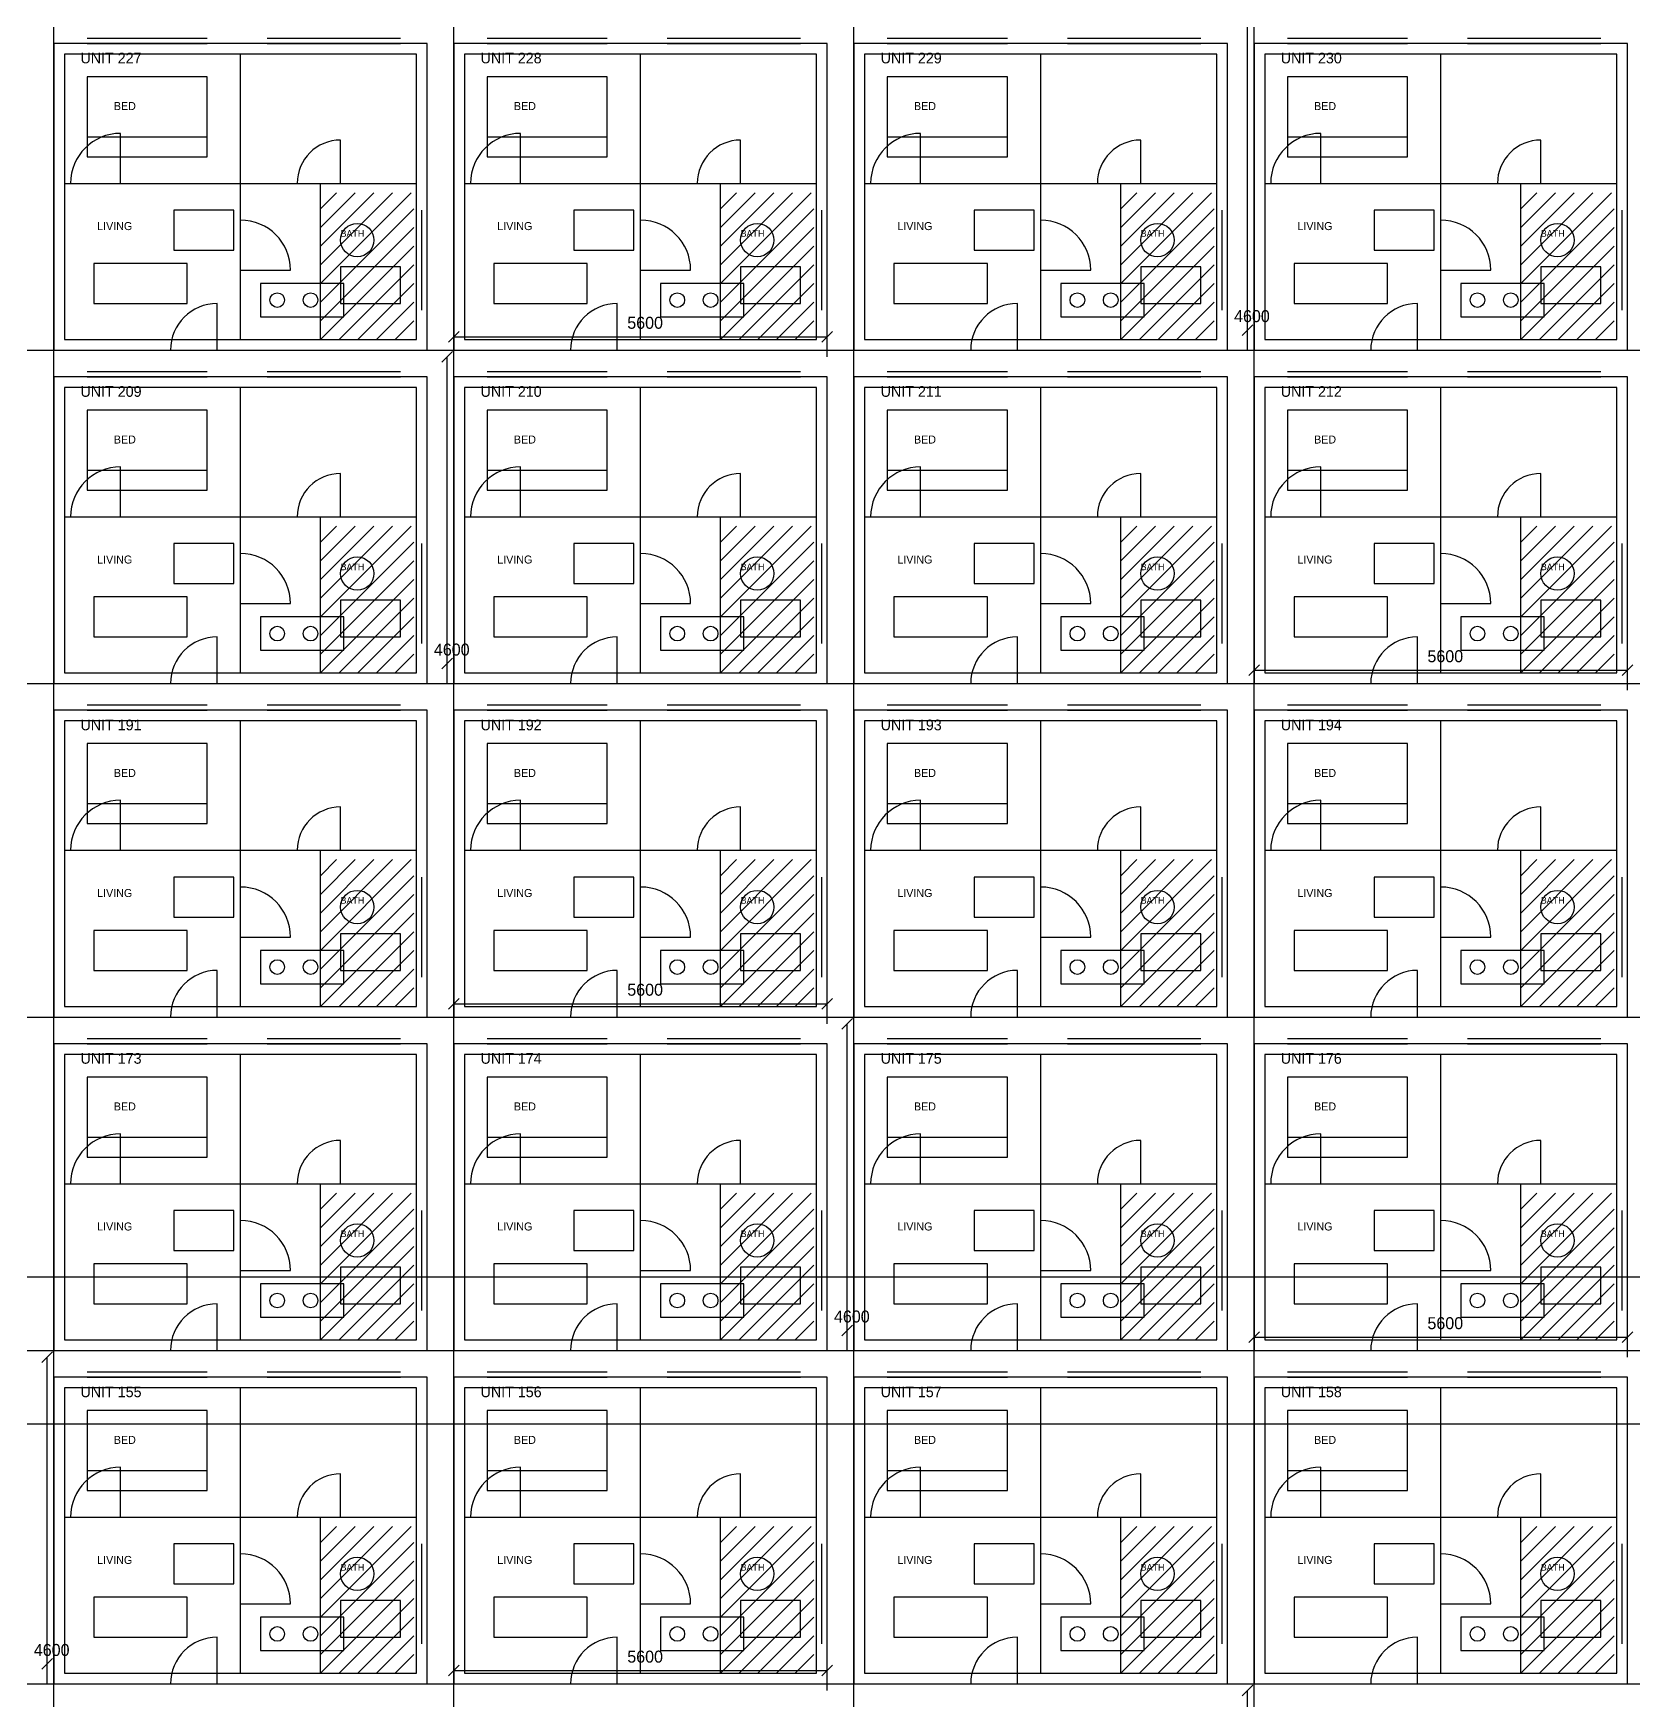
# Model space of a CAD drawing. Header units: millimetres. Extents: x -689 to 114080, y -500 to 99080.
# Drawn here: x 62693 to 86693, y 42750 to 67750 of the extents above; entities that cross this region are included whole.
import ezdxf

# ---------------------------------------------------------------- set-up
doc = ezdxf.new("R2010")
doc.units = ezdxf.units.MM
for name, color, linetype in [('CORE', 30, 'CONTINUOUS'), ('DIMENSIONS', 3, 'CONTINUOUS'), ('DOORS', 2, 'CONTINUOUS'), ('FURNITURE', 5, 'CONTINUOUS'), ('GRID', 8, 'CONTINUOUS'), ('HATCH_SIM', 9, 'CONTINUOUS'), ('TEXT', 6, 'CONTINUOUS'), ('WALLS', 7, 'CONTINUOUS'), ('WINDOWS', 4, 'CONTINUOUS')]:
    doc.layers.add(name, color=color, linetype=linetype)

msp = doc.modelspace()

# ---------------------------------------------------------------- linework, layer by layer
at = {"layer": 'CORE'}
for p, q in [((111500, 49100), (2500, 49100)), ((2500, 46900), (111500, 46900))]:
    msp.add_line(p, q, dxfattribs=at)
at = {"layer": 'DIMENSIONS'}
for p, q in [((80900, 63300), (80900, 67900)), ((80900, 67600), (80900, 67900)), ((68920, 63120), (69080, 63280)), ((74520, 63120), (74680, 63280)), ((80820, 63220), (80980, 63380)), ((80900, 63000), (80900, 63300)), ((69000, 63200), (74600, 63200)), ((69000, 62900), (69000, 63200)), ((74600, 62900), (74600, 63200)), ((68820, 62820), (68980, 62980)), ((68900, 58300), (68900, 62900)), ((68900, 62600), (68900, 62900)), ((68820, 58220), (68980, 58380)), ((68900, 58000), (68900, 58300)), ((80920, 58120), (81080, 58280)), ((86520, 58120), (86680, 58280)), ((81000, 58200), (86600, 58200)), ((81000, 57900), (81000, 58200)), ((86600, 57900), (86600, 58200)), ((68920, 53120), (69080, 53280)), ((74520, 53120), (74680, 53280)), ((69000, 53200), (74600, 53200)), ((69000, 52900), (69000, 53200)), ((74600, 52900), (74600, 53200)), ((74820, 52820), (74980, 52980)), ((74900, 48300), (74900, 52900)), ((74900, 52600), (74900, 52900)), ((74820, 48220), (74980, 48380)), ((74900, 48000), (74900, 48300)), ((80920, 48120), (81080, 48280)), ((86520, 48120), (86680, 48280)), ((81000, 48200), (86600, 48200)), ((81000, 47900), (81000, 48200)), ((86600, 47900), (86600, 48200)), ((62820, 47820), (62980, 47980)), ((62900, 43300), (62900, 47900)), ((62900, 47600), (62900, 47900)), ((62820, 43220), (62980, 43380)), ((62900, 43000), (62900, 43300)), ((68920, 43120), (69080, 43280)), ((74520, 43120), (74680, 43280)), ((69000, 43200), (74600, 43200)), ((69000, 42900), (69000, 43200)), ((74600, 42900), (74600, 43200)), ((80820, 42820), (80980, 42980)), ((80900, 38300), (80900, 42900)), ((80900, 42600), (80900, 42900))]:
    msp.add_line(p, q, dxfattribs=at)
at = {"layer": 'DOORS'}
for p, q in [((64000, 65500), (64000, 66250)), ((70000, 65500), (70000, 66250)), ((76000, 65500), (76000, 66250)), ((82000, 65500), (82000, 66250)), ((67300, 65500), (67300, 66150)), ((73300, 65500), (73300, 66150)), ((79300, 65500), (79300, 66150)), ((85300, 65500), (85300, 66150)), ((65800, 64200), (66550, 64200)), ((71800, 64200), (72550, 64200)), ((77800, 64200), (78550, 64200)), ((83800, 64200), (84550, 64200)), ((65450, 63000), (65450, 63700)), ((71450, 63000), (71450, 63700)), ((77450, 63000), (77450, 63700)), ((83450, 63000), (83450, 63700)), ((64000, 60500), (64000, 61250)), ((70000, 60500), (70000, 61250)), ((76000, 60500), (76000, 61250)), ((82000, 60500), (82000, 61250)), ((67300, 60500), (67300, 61150)), ((73300, 60500), (73300, 61150)), ((79300, 60500), (79300, 61150)), ((85300, 60500), (85300, 61150)), ((65800, 59200), (66550, 59200)), ((71800, 59200), (72550, 59200)), ((77800, 59200), (78550, 59200)), ((83800, 59200), (84550, 59200)), ((65450, 58000), (65450, 58700)), ((71450, 58000), (71450, 58700)), ((77450, 58000), (77450, 58700)), ((83450, 58000), (83450, 58700)), ((64000, 55500), (64000, 56250)), ((70000, 55500), (70000, 56250)), ((76000, 55500), (76000, 56250)), ((82000, 55500), (82000, 56250)), ((67300, 55500), (67300, 56150)), ((73300, 55500), (73300, 56150)), ((79300, 55500), (79300, 56150)), ((85300, 55500), (85300, 56150)), ((65800, 54200), (66550, 54200)), ((71800, 54200), (72550, 54200)), ((77800, 54200), (78550, 54200)), ((83800, 54200), (84550, 54200)), ((65450, 53000), (65450, 53700)), ((71450, 53000), (71450, 53700)), ((77450, 53000), (77450, 53700)), ((83450, 53000), (83450, 53700)), ((64000, 50500), (64000, 51250)), ((70000, 50500), (70000, 51250)), ((76000, 50500), (76000, 51250)), ((82000, 50500), (82000, 51250)), ((67300, 50500), (67300, 51150)), ((73300, 50500), (73300, 51150)), ((79300, 50500), (79300, 51150)), ((85300, 50500), (85300, 51150)), ((65800, 49200), (66550, 49200)), ((71800, 49200), (72550, 49200)), ((77800, 49200), (78550, 49200)), ((83800, 49200), (84550, 49200)), ((65450, 48000), (65450, 48700)), ((71450, 48000), (71450, 48700)), ((77450, 48000), (77450, 48700)), ((83450, 48000), (83450, 48700)), ((64000, 45500), (64000, 46250)), ((70000, 45500), (70000, 46250)), ((76000, 45500), (76000, 46250)), ((82000, 45500), (82000, 46250)), ((67300, 45500), (67300, 46150)), ((73300, 45500), (73300, 46150)), ((79300, 45500), (79300, 46150)), ((85300, 45500), (85300, 46150)), ((65800, 44200), (66550, 44200)), ((71800, 44200), (72550, 44200)), ((77800, 44200), (78550, 44200)), ((83800, 44200), (84550, 44200)), ((65450, 43000), (65450, 43700)), ((71450, 43000), (71450, 43700)), ((77450, 43000), (77450, 43700)), ((83450, 43000), (83450, 43700))]:
    msp.add_line(p, q, dxfattribs=at)
for centre, radius, start, end in [((64000, 65500), 750, 90, 180), ((70000, 65500), 750, 90, 180), ((76000, 65500), 750, 90, 180), ((82000, 65500), 750, 90, 180), ((67300, 65500), 650, 90, 180), ((73300, 65500), 650, 90, 180), ((79300, 65500), 650, 90, 180), ((85300, 65500), 650, 90, 180), ((65800, 64200), 750, 0, 90), ((71800, 64200), 750, 0, 90), ((77800, 64200), 750, 0, 90), ((83800, 64200), 750, 0, 90), ((65450, 63000), 700, 90, 180), ((71450, 63000), 700, 90, 180), ((77450, 63000), 700, 90, 180), ((83450, 63000), 700, 90, 180), ((64000, 60500), 750, 90, 180), ((70000, 60500), 750, 90, 180), ((76000, 60500), 750, 90, 180), ((82000, 60500), 750, 90, 180), ((67300, 60500), 650, 90, 180), ((73300, 60500), 650, 90, 180), ((79300, 60500), 650, 90, 180), ((85300, 60500), 650, 90, 180), ((65800, 59200), 750, 0, 90), ((71800, 59200), 750, 0, 90), ((77800, 59200), 750, 0, 90), ((83800, 59200), 750, 0, 90), ((65450, 58000), 700, 90, 180), ((71450, 58000), 700, 90, 180), ((77450, 58000), 700, 90, 180), ((83450, 58000), 700, 90, 180), ((64000, 55500), 750, 90, 180), ((70000, 55500), 750, 90, 180), ((76000, 55500), 750, 90, 180), ((82000, 55500), 750, 90, 180), ((67300, 55500), 650, 90, 180), ((73300, 55500), 650, 90, 180), ((79300, 55500), 650, 90, 180), ((85300, 55500), 650, 90, 180), ((65800, 54200), 750, 0, 90), ((71800, 54200), 750, 0, 90), ((77800, 54200), 750, 0, 90), ((83800, 54200), 750, 0, 90), ((65450, 53000), 700, 90, 180), ((71450, 53000), 700, 90, 180), ((77450, 53000), 700, 90, 180), ((83450, 53000), 700, 90, 180), ((64000, 50500), 750, 90, 180), ((70000, 50500), 750, 90, 180), ((76000, 50500), 750, 90, 180), ((82000, 50500), 750, 90, 180), ((67300, 50500), 650, 90, 180), ((73300, 50500), 650, 90, 180), ((79300, 50500), 650, 90, 180), ((85300, 50500), 650, 90, 180), ((65800, 49200), 750, 0, 90), ((71800, 49200), 750, 0, 90), ((77800, 49200), 750, 0, 90), ((83800, 49200), 750, 0, 90), ((65450, 48000), 700, 90, 180), ((71450, 48000), 700, 90, 180), ((77450, 48000), 700, 90, 180), ((83450, 48000), 700, 90, 180), ((64000, 45500), 750, 90, 180), ((70000, 45500), 750, 90, 180), ((76000, 45500), 750, 90, 180), ((82000, 45500), 750, 90, 180), ((67300, 45500), 650, 90, 180), ((73300, 45500), 650, 90, 180), ((79300, 45500), 650, 90, 180), ((85300, 45500), 650, 90, 180), ((65800, 44200), 750, 0, 90), ((71800, 44200), 750, 0, 90), ((77800, 44200), 750, 0, 90), ((83800, 44200), 750, 0, 90), ((65450, 43000), 700, 90, 180), ((71450, 43000), 700, 90, 180), ((77450, 43000), 700, 90, 180), ((83450, 43000), 700, 90, 180)]:
    msp.add_arc(centre, radius, start, end, dxfattribs=at)
at = {"layer": 'FURNITURE'}
for p, q in [((65300, 67100), (63500, 67100)), ((63500, 67100), (63500, 65900)), ((65300, 65900), (65300, 67100)), ((71300, 67100), (69500, 67100)), ((69500, 67100), (69500, 65900)), ((71300, 65900), (71300, 67100)), ((77300, 67100), (75500, 67100)), ((75500, 67100), (75500, 65900)), ((77300, 65900), (77300, 67100)), ((83300, 67100), (81500, 67100)), ((81500, 67100), (81500, 65900)), ((83300, 65900), (83300, 67100)), ((63500, 66200), (65300, 66200)), ((69500, 66200), (71300, 66200)), ((75500, 66200), (77300, 66200)), ((81500, 66200), (83300, 66200)), ((63500, 65900), (65300, 65900)), ((69500, 65900), (71300, 65900)), ((75500, 65900), (77300, 65900)), ((81500, 65900), (83300, 65900)), ((65700, 65100), (64800, 65100)), ((64800, 65100), (64800, 64500)), ((65700, 64500), (65700, 65100)), ((71700, 65100), (70800, 65100)), ((70800, 65100), (70800, 64500)), ((71700, 64500), (71700, 65100)), ((77700, 65100), (76800, 65100)), ((76800, 65100), (76800, 64500)), ((77700, 64500), (77700, 65100)), ((83700, 65100), (82800, 65100)), ((82800, 65100), (82800, 64500)), ((83700, 64500), (83700, 65100)), ((64800, 64500), (65700, 64500)), ((70800, 64500), (71700, 64500)), ((76800, 64500), (77700, 64500)), ((82800, 64500), (83700, 64500)), ((65000, 64300), (63600, 64300)), ((63600, 64300), (63600, 63700)), ((65000, 63700), (65000, 64300)), ((68200, 64250), (67300, 64250)), ((67300, 64250), (67300, 63700)), ((68200, 63700), (68200, 64250)), ((71000, 64300), (69600, 64300)), ((69600, 64300), (69600, 63700)), ((71000, 63700), (71000, 64300)), ((74200, 64250), (73300, 64250)), ((73300, 64250), (73300, 63700)), ((74200, 63700), (74200, 64250)), ((77000, 64300), (75600, 64300)), ((75600, 64300), (75600, 63700)), ((77000, 63700), (77000, 64300)), ((80200, 64250), (79300, 64250)), ((79300, 64250), (79300, 63700)), ((80200, 63700), (80200, 64250)), ((83000, 64300), (81600, 64300)), ((81600, 64300), (81600, 63700)), ((83000, 63700), (83000, 64300)), ((86200, 64250), (85300, 64250)), ((85300, 64250), (85300, 63700)), ((86200, 63700), (86200, 64250)), ((67350, 64000), (66100, 64000)), ((66100, 64000), (66100, 63500)), ((67350, 63500), (67350, 64000)), ((73350, 64000), (72100, 64000)), ((72100, 64000), (72100, 63500)), ((73350, 63500), (73350, 64000)), ((79350, 64000), (78100, 64000)), ((78100, 64000), (78100, 63500)), ((79350, 63500), (79350, 64000)), ((85350, 64000), (84100, 64000)), ((84100, 64000), (84100, 63500)), ((85350, 63500), (85350, 64000)), ((63600, 63700), (65000, 63700)), ((66100, 63500), (67350, 63500)), ((67300, 63700), (68200, 63700)), ((69600, 63700), (71000, 63700)), ((72100, 63500), (73350, 63500)), ((73300, 63700), (74200, 63700)), ((75600, 63700), (77000, 63700)), ((78100, 63500), (79350, 63500)), ((79300, 63700), (80200, 63700)), ((81600, 63700), (83000, 63700)), ((84100, 63500), (85350, 63500)), ((85300, 63700), (86200, 63700)), ((65300, 62100), (63500, 62100)), ((63500, 62100), (63500, 60900)), ((65300, 60900), (65300, 62100)), ((71300, 62100), (69500, 62100)), ((69500, 62100), (69500, 60900)), ((71300, 60900), (71300, 62100)), ((77300, 62100), (75500, 62100)), ((75500, 62100), (75500, 60900)), ((77300, 60900), (77300, 62100)), ((83300, 62100), (81500, 62100)), ((81500, 62100), (81500, 60900)), ((83300, 60900), (83300, 62100)), ((63500, 61200), (65300, 61200)), ((69500, 61200), (71300, 61200)), ((75500, 61200), (77300, 61200)), ((81500, 61200), (83300, 61200)), ((63500, 60900), (65300, 60900)), ((69500, 60900), (71300, 60900)), ((75500, 60900), (77300, 60900)), ((81500, 60900), (83300, 60900)), ((65700, 60100), (64800, 60100)), ((64800, 60100), (64800, 59500)), ((65700, 59500), (65700, 60100)), ((71700, 60100), (70800, 60100)), ((70800, 60100), (70800, 59500)), ((71700, 59500), (71700, 60100)), ((77700, 60100), (76800, 60100)), ((76800, 60100), (76800, 59500)), ((77700, 59500), (77700, 60100)), ((83700, 60100), (82800, 60100)), ((82800, 60100), (82800, 59500)), ((83700, 59500), (83700, 60100)), ((64800, 59500), (65700, 59500)), ((70800, 59500), (71700, 59500)), ((76800, 59500), (77700, 59500)), ((82800, 59500), (83700, 59500)), ((65000, 59300), (63600, 59300)), ((63600, 59300), (63600, 58700)), ((65000, 58700), (65000, 59300)), ((68200, 59250), (67300, 59250)), ((67300, 59250), (67300, 58700)), ((68200, 58700), (68200, 59250)), ((71000, 59300), (69600, 59300)), ((69600, 59300), (69600, 58700)), ((71000, 58700), (71000, 59300)), ((74200, 59250), (73300, 59250)), ((73300, 59250), (73300, 58700)), ((74200, 58700), (74200, 59250)), ((77000, 59300), (75600, 59300)), ((75600, 59300), (75600, 58700)), ((77000, 58700), (77000, 59300)), ((80200, 59250), (79300, 59250)), ((79300, 59250), (79300, 58700)), ((80200, 58700), (80200, 59250)), ((83000, 59300), (81600, 59300)), ((81600, 59300), (81600, 58700)), ((83000, 58700), (83000, 59300)), ((86200, 59250), (85300, 59250)), ((85300, 59250), (85300, 58700)), ((86200, 58700), (86200, 59250)), ((67350, 59000), (66100, 59000)), ((66100, 59000), (66100, 58500)), ((67350, 58500), (67350, 59000)), ((73350, 59000), (72100, 59000)), ((72100, 59000), (72100, 58500)), ((73350, 58500), (73350, 59000)), ((79350, 59000), (78100, 59000)), ((78100, 59000), (78100, 58500)), ((79350, 58500), (79350, 59000)), ((85350, 59000), (84100, 59000)), ((84100, 59000), (84100, 58500)), ((85350, 58500), (85350, 59000)), ((63600, 58700), (65000, 58700)), ((66100, 58500), (67350, 58500)), ((67300, 58700), (68200, 58700)), ((69600, 58700), (71000, 58700)), ((72100, 58500), (73350, 58500)), ((73300, 58700), (74200, 58700)), ((75600, 58700), (77000, 58700)), ((78100, 58500), (79350, 58500)), ((79300, 58700), (80200, 58700)), ((81600, 58700), (83000, 58700)), ((84100, 58500), (85350, 58500)), ((85300, 58700), (86200, 58700)), ((65300, 57100), (63500, 57100)), ((63500, 57100), (63500, 55900)), ((65300, 55900), (65300, 57100)), ((71300, 57100), (69500, 57100)), ((69500, 57100), (69500, 55900)), ((71300, 55900), (71300, 57100)), ((77300, 57100), (75500, 57100)), ((75500, 57100), (75500, 55900)), ((77300, 55900), (77300, 57100)), ((83300, 57100), (81500, 57100)), ((81500, 57100), (81500, 55900)), ((83300, 55900), (83300, 57100)), ((63500, 56200), (65300, 56200)), ((69500, 56200), (71300, 56200)), ((75500, 56200), (77300, 56200)), ((81500, 56200), (83300, 56200)), ((63500, 55900), (65300, 55900)), ((69500, 55900), (71300, 55900)), ((75500, 55900), (77300, 55900)), ((81500, 55900), (83300, 55900)), ((65700, 55100), (64800, 55100)), ((64800, 55100), (64800, 54500)), ((65700, 54500), (65700, 55100)), ((71700, 55100), (70800, 55100)), ((70800, 55100), (70800, 54500)), ((71700, 54500), (71700, 55100)), ((77700, 55100), (76800, 55100)), ((76800, 55100), (76800, 54500)), ((77700, 54500), (77700, 55100)), ((83700, 55100), (82800, 55100)), ((82800, 55100), (82800, 54500)), ((83700, 54500), (83700, 55100)), ((64800, 54500), (65700, 54500)), ((70800, 54500), (71700, 54500)), ((76800, 54500), (77700, 54500)), ((82800, 54500), (83700, 54500)), ((65000, 54300), (63600, 54300)), ((63600, 54300), (63600, 53700)), ((65000, 53700), (65000, 54300)), ((68200, 54250), (67300, 54250)), ((67300, 54250), (67300, 53700)), ((68200, 53700), (68200, 54250)), ((71000, 54300), (69600, 54300)), ((69600, 54300), (69600, 53700)), ((71000, 53700), (71000, 54300)), ((74200, 54250), (73300, 54250)), ((73300, 54250), (73300, 53700)), ((74200, 53700), (74200, 54250)), ((77000, 54300), (75600, 54300)), ((75600, 54300), (75600, 53700)), ((77000, 53700), (77000, 54300)), ((80200, 54250), (79300, 54250)), ((79300, 54250), (79300, 53700)), ((80200, 53700), (80200, 54250)), ((83000, 54300), (81600, 54300)), ((81600, 54300), (81600, 53700)), ((83000, 53700), (83000, 54300)), ((86200, 54250), (85300, 54250)), ((85300, 54250), (85300, 53700)), ((86200, 53700), (86200, 54250)), ((67350, 54000), (66100, 54000)), ((66100, 54000), (66100, 53500)), ((67350, 53500), (67350, 54000)), ((73350, 54000), (72100, 54000)), ((72100, 54000), (72100, 53500)), ((73350, 53500), (73350, 54000)), ((79350, 54000), (78100, 54000)), ((78100, 54000), (78100, 53500)), ((79350, 53500), (79350, 54000)), ((85350, 54000), (84100, 54000)), ((84100, 54000), (84100, 53500)), ((85350, 53500), (85350, 54000)), ((63600, 53700), (65000, 53700)), ((66100, 53500), (67350, 53500)), ((67300, 53700), (68200, 53700)), ((69600, 53700), (71000, 53700)), ((72100, 53500), (73350, 53500)), ((73300, 53700), (74200, 53700)), ((75600, 53700), (77000, 53700)), ((78100, 53500), (79350, 53500)), ((79300, 53700), (80200, 53700)), ((81600, 53700), (83000, 53700)), ((84100, 53500), (85350, 53500)), ((85300, 53700), (86200, 53700)), ((65300, 52100), (63500, 52100)), ((63500, 52100), (63500, 50900)), ((65300, 50900), (65300, 52100)), ((71300, 52100), (69500, 52100)), ((69500, 52100), (69500, 50900)), ((71300, 50900), (71300, 52100)), ((77300, 52100), (75500, 52100)), ((75500, 52100), (75500, 50900)), ((77300, 50900), (77300, 52100)), ((83300, 52100), (81500, 52100)), ((81500, 52100), (81500, 50900)), ((83300, 50900), (83300, 52100)), ((63500, 51200), (65300, 51200)), ((69500, 51200), (71300, 51200)), ((75500, 51200), (77300, 51200)), ((81500, 51200), (83300, 51200)), ((63500, 50900), (65300, 50900)), ((69500, 50900), (71300, 50900)), ((75500, 50900), (77300, 50900)), ((81500, 50900), (83300, 50900)), ((65700, 50100), (64800, 50100)), ((64800, 50100), (64800, 49500)), ((65700, 49500), (65700, 50100)), ((71700, 50100), (70800, 50100)), ((70800, 50100), (70800, 49500)), ((71700, 49500), (71700, 50100)), ((77700, 50100), (76800, 50100)), ((76800, 50100), (76800, 49500)), ((77700, 49500), (77700, 50100)), ((83700, 50100), (82800, 50100)), ((82800, 50100), (82800, 49500)), ((83700, 49500), (83700, 50100)), ((64800, 49500), (65700, 49500)), ((70800, 49500), (71700, 49500)), ((76800, 49500), (77700, 49500)), ((82800, 49500), (83700, 49500)), ((65000, 49300), (63600, 49300)), ((63600, 49300), (63600, 48700)), ((65000, 48700), (65000, 49300)), ((68200, 49250), (67300, 49250)), ((67300, 49250), (67300, 48700)), ((68200, 48700), (68200, 49250)), ((71000, 49300), (69600, 49300)), ((69600, 49300), (69600, 48700)), ((71000, 48700), (71000, 49300)), ((74200, 49250), (73300, 49250)), ((73300, 49250), (73300, 48700)), ((74200, 48700), (74200, 49250)), ((77000, 49300), (75600, 49300)), ((75600, 49300), (75600, 48700)), ((77000, 48700), (77000, 49300)), ((80200, 49250), (79300, 49250)), ((79300, 49250), (79300, 48700)), ((80200, 48700), (80200, 49250)), ((83000, 49300), (81600, 49300)), ((81600, 49300), (81600, 48700)), ((83000, 48700), (83000, 49300)), ((86200, 49250), (85300, 49250)), ((85300, 49250), (85300, 48700)), ((86200, 48700), (86200, 49250)), ((67350, 49000), (66100, 49000)), ((66100, 49000), (66100, 48500)), ((67350, 48500), (67350, 49000)), ((73350, 49000), (72100, 49000)), ((72100, 49000), (72100, 48500)), ((73350, 48500), (73350, 49000)), ((79350, 49000), (78100, 49000)), ((78100, 49000), (78100, 48500)), ((79350, 48500), (79350, 49000)), ((85350, 49000), (84100, 49000)), ((84100, 49000), (84100, 48500)), ((85350, 48500), (85350, 49000)), ((63600, 48700), (65000, 48700)), ((66100, 48500), (67350, 48500)), ((67300, 48700), (68200, 48700)), ((69600, 48700), (71000, 48700)), ((72100, 48500), (73350, 48500)), ((73300, 48700), (74200, 48700)), ((75600, 48700), (77000, 48700)), ((78100, 48500), (79350, 48500)), ((79300, 48700), (80200, 48700)), ((81600, 48700), (83000, 48700)), ((84100, 48500), (85350, 48500)), ((85300, 48700), (86200, 48700)), ((65300, 47100), (63500, 47100)), ((63500, 47100), (63500, 45900)), ((65300, 45900), (65300, 47100)), ((71300, 47100), (69500, 47100)), ((69500, 47100), (69500, 45900)), ((71300, 45900), (71300, 47100)), ((77300, 47100), (75500, 47100)), ((75500, 47100), (75500, 45900)), ((77300, 45900), (77300, 47100)), ((83300, 47100), (81500, 47100)), ((81500, 47100), (81500, 45900)), ((83300, 45900), (83300, 47100)), ((63500, 46200), (65300, 46200)), ((69500, 46200), (71300, 46200)), ((75500, 46200), (77300, 46200)), ((81500, 46200), (83300, 46200)), ((63500, 45900), (65300, 45900)), ((69500, 45900), (71300, 45900)), ((75500, 45900), (77300, 45900)), ((81500, 45900), (83300, 45900)), ((65700, 45100), (64800, 45100)), ((64800, 45100), (64800, 44500)), ((65700, 44500), (65700, 45100)), ((71700, 45100), (70800, 45100)), ((70800, 45100), (70800, 44500)), ((71700, 44500), (71700, 45100)), ((77700, 45100), (76800, 45100)), ((76800, 45100), (76800, 44500)), ((77700, 44500), (77700, 45100)), ((83700, 45100), (82800, 45100)), ((82800, 45100), (82800, 44500)), ((83700, 44500), (83700, 45100)), ((64800, 44500), (65700, 44500)), ((70800, 44500), (71700, 44500)), ((76800, 44500), (77700, 44500)), ((82800, 44500), (83700, 44500)), ((65000, 44300), (63600, 44300)), ((63600, 44300), (63600, 43700)), ((65000, 43700), (65000, 44300)), ((68200, 44250), (67300, 44250)), ((67300, 44250), (67300, 43700)), ((68200, 43700), (68200, 44250)), ((71000, 44300), (69600, 44300)), ((69600, 44300), (69600, 43700)), ((71000, 43700), (71000, 44300)), ((74200, 44250), (73300, 44250)), ((73300, 44250), (73300, 43700)), ((74200, 43700), (74200, 44250)), ((77000, 44300), (75600, 44300)), ((75600, 44300), (75600, 43700)), ((77000, 43700), (77000, 44300)), ((80200, 44250), (79300, 44250)), ((79300, 44250), (79300, 43700)), ((80200, 43700), (80200, 44250)), ((83000, 44300), (81600, 44300)), ((81600, 44300), (81600, 43700)), ((83000, 43700), (83000, 44300)), ((86200, 44250), (85300, 44250)), ((85300, 44250), (85300, 43700)), ((86200, 43700), (86200, 44250)), ((67350, 44000), (66100, 44000)), ((66100, 44000), (66100, 43500)), ((67350, 43500), (67350, 44000)), ((73350, 44000), (72100, 44000)), ((72100, 44000), (72100, 43500)), ((73350, 43500), (73350, 44000)), ((79350, 44000), (78100, 44000)), ((78100, 44000), (78100, 43500)), ((79350, 43500), (79350, 44000)), ((85350, 44000), (84100, 44000)), ((84100, 44000), (84100, 43500)), ((85350, 43500), (85350, 44000)), ((63600, 43700), (65000, 43700)), ((66100, 43500), (67350, 43500)), ((67300, 43700), (68200, 43700)), ((69600, 43700), (71000, 43700)), ((72100, 43500), (73350, 43500)), ((73300, 43700), (74200, 43700)), ((75600, 43700), (77000, 43700)), ((78100, 43500), (79350, 43500)), ((79300, 43700), (80200, 43700)), ((81600, 43700), (83000, 43700)), ((84100, 43500), (85350, 43500)), ((85300, 43700), (86200, 43700))]:
    msp.add_line(p, q, dxfattribs=at)
for centre, radius in [((67550, 64650), 250), ((73550, 64650), 250), ((79550, 64650), 250), ((85550, 64650), 250), ((66350, 63750), 110), ((66850, 63750), 110), ((72350, 63750), 110), ((72850, 63750), 110), ((78350, 63750), 110), ((78850, 63750), 110), ((84350, 63750), 110), ((84850, 63750), 110), ((67550, 59650), 250), ((73550, 59650), 250), ((79550, 59650), 250), ((85550, 59650), 250), ((66350, 58750), 110), ((66850, 58750), 110), ((72350, 58750), 110), ((72850, 58750), 110), ((78350, 58750), 110), ((78850, 58750), 110), ((84350, 58750), 110), ((84850, 58750), 110), ((67550, 54650), 250), ((73550, 54650), 250), ((79550, 54650), 250), ((85550, 54650), 250), ((66350, 53750), 110), ((66850, 53750), 110), ((72350, 53750), 110), ((72850, 53750), 110), ((78350, 53750), 110), ((78850, 53750), 110), ((84350, 53750), 110), ((84850, 53750), 110), ((67550, 49650), 250), ((73550, 49650), 250), ((79550, 49650), 250), ((85550, 49650), 250), ((66350, 48750), 110), ((66850, 48750), 110), ((72350, 48750), 110), ((72850, 48750), 110), ((78350, 48750), 110), ((78850, 48750), 110), ((84350, 48750), 110), ((84850, 48750), 110), ((67550, 44650), 250), ((73550, 44650), 250), ((79550, 44650), 250), ((85550, 44650), 250), ((66350, 43750), 110), ((66850, 43750), 110), ((72350, 43750), 110), ((72850, 43750), 110), ((78350, 43750), 110), ((78850, 43750), 110), ((84350, 43750), 110), ((84850, 43750), 110)]:
    msp.add_circle(centre, radius, dxfattribs=at)
at = {"layer": 'GRID'}
for p, q in [((63000, 500), (63000, 97700)), ((69000, 500), (69000, 97700)), ((75000, 500), (75000, 97700)), ((81000, 500), (81000, 97700)), ((500, 63000), (113500, 63000)), ((500, 58000), (113500, 58000)), ((500, 53000), (113500, 53000)), ((500, 48000), (113500, 48000)), ((500, 43000), (113500, 43000))]:
    msp.add_line(p, q, dxfattribs=at)
at = {"layer": 'HATCH_SIM'}
for p, q in [((67000, 65120), (67240, 65360)), ((67000, 64840), (67520, 65360)), ((67000, 64560), (67800, 65360)), ((67000, 64280), (68080, 65360)), ((67000, 64000), (68360, 65360)), ((73000, 65120), (73240, 65360)), ((73000, 64840), (73520, 65360)), ((73000, 64560), (73800, 65360)), ((73000, 64280), (74080, 65360)), ((73000, 64000), (74360, 65360)), ((79000, 65120), (79240, 65360)), ((79000, 64840), (79520, 65360)), ((79000, 64560), (79800, 65360)), ((79000, 64280), (80080, 65360)), ((79000, 64000), (80360, 65360)), ((85000, 65120), (85240, 65360)), ((85000, 64840), (85520, 65360)), ((85000, 64560), (85800, 65360)), ((85000, 64280), (86080, 65360)), ((85000, 64000), (86360, 65360)), ((67000, 63720), (68400, 65120)), ((73000, 63720), (74400, 65120)), ((79000, 63720), (80400, 65120)), ((85000, 63720), (86400, 65120)), ((67000, 63440), (68400, 64840)), ((73000, 63440), (74400, 64840)), ((79000, 63440), (80400, 64840)), ((85000, 63440), (86400, 64840)), ((67000, 63160), (68400, 64560)), ((73000, 63160), (74400, 64560)), ((79000, 63160), (80400, 64560)), ((85000, 63160), (86400, 64560)), ((67280, 63160), (68400, 64280)), ((73280, 63160), (74400, 64280)), ((79280, 63160), (80400, 64280)), ((85280, 63160), (86400, 64280)), ((67560, 63160), (68400, 64000)), ((73560, 63160), (74400, 64000)), ((79560, 63160), (80400, 64000)), ((85560, 63160), (86400, 64000)), ((67840, 63160), (68400, 63720)), ((73840, 63160), (74400, 63720)), ((79840, 63160), (80400, 63720)), ((85840, 63160), (86400, 63720)), ((68120, 63160), (68400, 63440)), ((74120, 63160), (74400, 63440)), ((80120, 63160), (80400, 63440)), ((86120, 63160), (86400, 63440)), ((68400, 63160), (68400, 63160)), ((74400, 63160), (74400, 63160)), ((80400, 63160), (80400, 63160)), ((86400, 63160), (86400, 63160)), ((67000, 60120), (67240, 60360)), ((67000, 59840), (67520, 60360)), ((67000, 59560), (67800, 60360)), ((67000, 59280), (68080, 60360)), ((67000, 59000), (68360, 60360)), ((73000, 60120), (73240, 60360)), ((73000, 59840), (73520, 60360)), ((73000, 59560), (73800, 60360)), ((73000, 59280), (74080, 60360)), ((73000, 59000), (74360, 60360)), ((79000, 60120), (79240, 60360)), ((79000, 59840), (79520, 60360)), ((79000, 59560), (79800, 60360)), ((79000, 59280), (80080, 60360)), ((79000, 59000), (80360, 60360)), ((85000, 60120), (85240, 60360)), ((85000, 59840), (85520, 60360)), ((85000, 59560), (85800, 60360)), ((85000, 59280), (86080, 60360)), ((85000, 59000), (86360, 60360)), ((67000, 58720), (68400, 60120)), ((73000, 58720), (74400, 60120)), ((79000, 58720), (80400, 60120)), ((85000, 58720), (86400, 60120)), ((67000, 58440), (68400, 59840)), ((73000, 58440), (74400, 59840)), ((79000, 58440), (80400, 59840)), ((85000, 58440), (86400, 59840)), ((67000, 58160), (68400, 59560)), ((73000, 58160), (74400, 59560)), ((79000, 58160), (80400, 59560)), ((85000, 58160), (86400, 59560)), ((67280, 58160), (68400, 59280)), ((73280, 58160), (74400, 59280)), ((79280, 58160), (80400, 59280)), ((85280, 58160), (86400, 59280)), ((67560, 58160), (68400, 59000)), ((73560, 58160), (74400, 59000)), ((79560, 58160), (80400, 59000)), ((85560, 58160), (86400, 59000)), ((67840, 58160), (68400, 58720)), ((73840, 58160), (74400, 58720)), ((79840, 58160), (80400, 58720)), ((85840, 58160), (86400, 58720)), ((68120, 58160), (68400, 58440)), ((74120, 58160), (74400, 58440)), ((80120, 58160), (80400, 58440)), ((86120, 58160), (86400, 58440)), ((68400, 58160), (68400, 58160)), ((74400, 58160), (74400, 58160)), ((80400, 58160), (80400, 58160)), ((86400, 58160), (86400, 58160)), ((67000, 55120), (67240, 55360)), ((67000, 54840), (67520, 55360)), ((67000, 54560), (67800, 55360)), ((67000, 54280), (68080, 55360)), ((67000, 54000), (68360, 55360)), ((73000, 55120), (73240, 55360)), ((73000, 54840), (73520, 55360)), ((73000, 54560), (73800, 55360)), ((73000, 54280), (74080, 55360)), ((73000, 54000), (74360, 55360)), ((79000, 55120), (79240, 55360)), ((79000, 54840), (79520, 55360)), ((79000, 54560), (79800, 55360)), ((79000, 54280), (80080, 55360)), ((79000, 54000), (80360, 55360)), ((85000, 55120), (85240, 55360)), ((85000, 54840), (85520, 55360)), ((85000, 54560), (85800, 55360)), ((85000, 54280), (86080, 55360)), ((85000, 54000), (86360, 55360)), ((67000, 53720), (68400, 55120)), ((73000, 53720), (74400, 55120)), ((79000, 53720), (80400, 55120)), ((85000, 53720), (86400, 55120)), ((67000, 53440), (68400, 54840)), ((73000, 53440), (74400, 54840)), ((79000, 53440), (80400, 54840)), ((85000, 53440), (86400, 54840)), ((67000, 53160), (68400, 54560)), ((73000, 53160), (74400, 54560)), ((79000, 53160), (80400, 54560)), ((85000, 53160), (86400, 54560)), ((67280, 53160), (68400, 54280)), ((73280, 53160), (74400, 54280)), ((79280, 53160), (80400, 54280)), ((85280, 53160), (86400, 54280)), ((67560, 53160), (68400, 54000)), ((73560, 53160), (74400, 54000)), ((79560, 53160), (80400, 54000)), ((85560, 53160), (86400, 54000)), ((67840, 53160), (68400, 53720)), ((73840, 53160), (74400, 53720)), ((79840, 53160), (80400, 53720)), ((85840, 53160), (86400, 53720)), ((68120, 53160), (68400, 53440)), ((74120, 53160), (74400, 53440)), ((80120, 53160), (80400, 53440)), ((86120, 53160), (86400, 53440)), ((68400, 53160), (68400, 53160)), ((74400, 53160), (74400, 53160)), ((80400, 53160), (80400, 53160)), ((86400, 53160), (86400, 53160)), ((67000, 50120), (67240, 50360)), ((67000, 49840), (67520, 50360)), ((67000, 49560), (67800, 50360)), ((67000, 49280), (68080, 50360)), ((67000, 49000), (68360, 50360)), ((73000, 50120), (73240, 50360)), ((73000, 49840), (73520, 50360)), ((73000, 49560), (73800, 50360)), ((73000, 49280), (74080, 50360)), ((73000, 49000), (74360, 50360)), ((79000, 50120), (79240, 50360)), ((79000, 49840), (79520, 50360)), ((79000, 49560), (79800, 50360)), ((79000, 49280), (80080, 50360)), ((79000, 49000), (80360, 50360)), ((85000, 50120), (85240, 50360)), ((85000, 49840), (85520, 50360)), ((85000, 49560), (85800, 50360)), ((85000, 49280), (86080, 50360)), ((85000, 49000), (86360, 50360)), ((67000, 48720), (68400, 50120)), ((73000, 48720), (74400, 50120)), ((79000, 48720), (80400, 50120)), ((85000, 48720), (86400, 50120)), ((67000, 48440), (68400, 49840)), ((73000, 48440), (74400, 49840)), ((79000, 48440), (80400, 49840)), ((85000, 48440), (86400, 49840)), ((67000, 48160), (68400, 49560)), ((73000, 48160), (74400, 49560)), ((79000, 48160), (80400, 49560)), ((85000, 48160), (86400, 49560)), ((67280, 48160), (68400, 49280)), ((73280, 48160), (74400, 49280)), ((79280, 48160), (80400, 49280)), ((85280, 48160), (86400, 49280)), ((67560, 48160), (68400, 49000)), ((73560, 48160), (74400, 49000)), ((79560, 48160), (80400, 49000)), ((85560, 48160), (86400, 49000)), ((67840, 48160), (68400, 48720)), ((73840, 48160), (74400, 48720)), ((79840, 48160), (80400, 48720)), ((85840, 48160), (86400, 48720)), ((68120, 48160), (68400, 48440)), ((74120, 48160), (74400, 48440)), ((80120, 48160), (80400, 48440)), ((86120, 48160), (86400, 48440)), ((68400, 48160), (68400, 48160)), ((74400, 48160), (74400, 48160)), ((80400, 48160), (80400, 48160)), ((86400, 48160), (86400, 48160)), ((67000, 45120), (67240, 45360)), ((67000, 44840), (67520, 45360)), ((67000, 44560), (67800, 45360)), ((67000, 44280), (68080, 45360)), ((67000, 44000), (68360, 45360)), ((73000, 45120), (73240, 45360)), ((73000, 44840), (73520, 45360)), ((73000, 44560), (73800, 45360)), ((73000, 44280), (74080, 45360)), ((73000, 44000), (74360, 45360)), ((79000, 45120), (79240, 45360)), ((79000, 44840), (79520, 45360)), ((79000, 44560), (79800, 45360)), ((79000, 44280), (80080, 45360)), ((79000, 44000), (80360, 45360)), ((85000, 45120), (85240, 45360)), ((85000, 44840), (85520, 45360)), ((85000, 44560), (85800, 45360)), ((85000, 44280), (86080, 45360)), ((85000, 44000), (86360, 45360)), ((67000, 43720), (68400, 45120)), ((73000, 43720), (74400, 45120)), ((79000, 43720), (80400, 45120)), ((85000, 43720), (86400, 45120)), ((67000, 43440), (68400, 44840)), ((73000, 43440), (74400, 44840)), ((79000, 43440), (80400, 44840)), ((85000, 43440), (86400, 44840)), ((67000, 43160), (68400, 44560)), ((73000, 43160), (74400, 44560)), ((79000, 43160), (80400, 44560)), ((85000, 43160), (86400, 44560)), ((67280, 43160), (68400, 44280)), ((73280, 43160), (74400, 44280)), ((79280, 43160), (80400, 44280)), ((85280, 43160), (86400, 44280)), ((67560, 43160), (68400, 44000)), ((73560, 43160), (74400, 44000)), ((79560, 43160), (80400, 44000)), ((85560, 43160), (86400, 44000)), ((67840, 43160), (68400, 43720)), ((73840, 43160), (74400, 43720)), ((79840, 43160), (80400, 43720)), ((85840, 43160), (86400, 43720)), ((68120, 43160), (68400, 43440)), ((74120, 43160), (74400, 43440)), ((80120, 43160), (80400, 43440)), ((86120, 43160), (86400, 43440)), ((68400, 43160), (68400, 43160)), ((74400, 43160), (74400, 43160)), ((80400, 43160), (80400, 43160)), ((86400, 43160), (86400, 43160))]:
    msp.add_line(p, q, dxfattribs=at)
at = {"layer": 'WALLS'}
for p, q in [((68600, 67600), (63000, 67600)), ((63000, 67600), (63000, 63000)), ((68600, 63000), (68600, 67600)), ((74600, 67600), (69000, 67600)), ((69000, 67600), (69000, 63000)), ((74600, 63000), (74600, 67600)), ((80600, 67600), (75000, 67600)), ((75000, 67600), (75000, 63000)), ((80600, 63000), (80600, 67600)), ((86600, 67600), (81000, 67600)), ((81000, 67600), (81000, 63000)), ((86600, 63000), (86600, 67600)), ((68440, 67440), (63160, 67440)), ((63160, 67440), (63160, 63160)), ((65800, 63160), (65800, 67440)), ((68440, 63160), (68440, 67440)), ((74440, 67440), (69160, 67440)), ((69160, 67440), (69160, 63160)), ((71800, 63160), (71800, 67440)), ((74440, 63160), (74440, 67440)), ((80440, 67440), (75160, 67440)), ((75160, 67440), (75160, 63160)), ((77800, 63160), (77800, 67440)), ((80440, 63160), (80440, 67440)), ((86440, 67440), (81160, 67440)), ((81160, 67440), (81160, 63160)), ((83800, 63160), (83800, 67440)), ((86440, 63160), (86440, 67440)), ((63160, 65500), (68440, 65500)), ((67000, 63160), (67000, 65500)), ((69160, 65500), (74440, 65500)), ((73000, 63160), (73000, 65500)), ((75160, 65500), (80440, 65500)), ((79000, 63160), (79000, 65500)), ((81160, 65500), (86440, 65500)), ((85000, 63160), (85000, 65500)), ((63000, 63000), (68600, 63000)), ((63160, 63160), (68440, 63160)), ((69000, 63000), (74600, 63000)), ((69160, 63160), (74440, 63160)), ((75000, 63000), (80600, 63000)), ((75160, 63160), (80440, 63160)), ((81000, 63000), (86600, 63000)), ((81160, 63160), (86440, 63160)), ((68600, 62600), (63000, 62600)), ((63000, 62600), (63000, 58000)), ((68600, 58000), (68600, 62600)), ((74600, 62600), (69000, 62600)), ((69000, 62600), (69000, 58000)), ((74600, 58000), (74600, 62600)), ((80600, 62600), (75000, 62600)), ((75000, 62600), (75000, 58000)), ((80600, 58000), (80600, 62600)), ((86600, 62600), (81000, 62600)), ((81000, 62600), (81000, 58000)), ((86600, 58000), (86600, 62600)), ((68440, 62440), (63160, 62440)), ((63160, 62440), (63160, 58160)), ((65800, 58160), (65800, 62440)), ((68440, 58160), (68440, 62440)), ((74440, 62440), (69160, 62440)), ((69160, 62440), (69160, 58160)), ((71800, 58160), (71800, 62440)), ((74440, 58160), (74440, 62440)), ((80440, 62440), (75160, 62440)), ((75160, 62440), (75160, 58160)), ((77800, 58160), (77800, 62440)), ((80440, 58160), (80440, 62440)), ((86440, 62440), (81160, 62440)), ((81160, 62440), (81160, 58160)), ((83800, 58160), (83800, 62440)), ((86440, 58160), (86440, 62440)), ((63160, 60500), (68440, 60500)), ((67000, 58160), (67000, 60500)), ((69160, 60500), (74440, 60500)), ((73000, 58160), (73000, 60500)), ((75160, 60500), (80440, 60500)), ((79000, 58160), (79000, 60500)), ((81160, 60500), (86440, 60500)), ((85000, 58160), (85000, 60500)), ((63000, 58000), (68600, 58000)), ((63160, 58160), (68440, 58160)), ((69000, 58000), (74600, 58000)), ((69160, 58160), (74440, 58160)), ((75000, 58000), (80600, 58000)), ((75160, 58160), (80440, 58160)), ((81000, 58000), (86600, 58000)), ((81160, 58160), (86440, 58160)), ((68600, 57600), (63000, 57600)), ((63000, 57600), (63000, 53000)), ((68600, 53000), (68600, 57600)), ((74600, 57600), (69000, 57600)), ((69000, 57600), (69000, 53000)), ((74600, 53000), (74600, 57600)), ((80600, 57600), (75000, 57600)), ((75000, 57600), (75000, 53000)), ((80600, 53000), (80600, 57600)), ((86600, 57600), (81000, 57600)), ((81000, 57600), (81000, 53000)), ((86600, 53000), (86600, 57600)), ((68440, 57440), (63160, 57440)), ((63160, 57440), (63160, 53160)), ((65800, 53160), (65800, 57440)), ((68440, 53160), (68440, 57440)), ((74440, 57440), (69160, 57440)), ((69160, 57440), (69160, 53160)), ((71800, 53160), (71800, 57440)), ((74440, 53160), (74440, 57440)), ((80440, 57440), (75160, 57440)), ((75160, 57440), (75160, 53160)), ((77800, 53160), (77800, 57440)), ((80440, 53160), (80440, 57440)), ((86440, 57440), (81160, 57440)), ((81160, 57440), (81160, 53160)), ((83800, 53160), (83800, 57440)), ((86440, 53160), (86440, 57440)), ((63160, 55500), (68440, 55500)), ((67000, 53160), (67000, 55500)), ((69160, 55500), (74440, 55500)), ((73000, 53160), (73000, 55500)), ((75160, 55500), (80440, 55500)), ((79000, 53160), (79000, 55500)), ((81160, 55500), (86440, 55500)), ((85000, 53160), (85000, 55500)), ((63000, 53000), (68600, 53000)), ((63160, 53160), (68440, 53160)), ((69000, 53000), (74600, 53000)), ((69160, 53160), (74440, 53160)), ((75000, 53000), (80600, 53000)), ((75160, 53160), (80440, 53160)), ((81000, 53000), (86600, 53000)), ((81160, 53160), (86440, 53160)), ((68600, 52600), (63000, 52600)), ((63000, 52600), (63000, 48000)), ((68600, 48000), (68600, 52600)), ((74600, 52600), (69000, 52600)), ((69000, 52600), (69000, 48000)), ((74600, 48000), (74600, 52600)), ((80600, 52600), (75000, 52600)), ((75000, 52600), (75000, 48000)), ((80600, 48000), (80600, 52600)), ((86600, 52600), (81000, 52600)), ((81000, 52600), (81000, 48000)), ((86600, 48000), (86600, 52600)), ((68440, 52440), (63160, 52440)), ((63160, 52440), (63160, 48160)), ((65800, 48160), (65800, 52440)), ((68440, 48160), (68440, 52440)), ((74440, 52440), (69160, 52440)), ((69160, 52440), (69160, 48160)), ((71800, 48160), (71800, 52440)), ((74440, 48160), (74440, 52440)), ((80440, 52440), (75160, 52440)), ((75160, 52440), (75160, 48160)), ((77800, 48160), (77800, 52440)), ((80440, 48160), (80440, 52440)), ((86440, 52440), (81160, 52440)), ((81160, 52440), (81160, 48160)), ((83800, 48160), (83800, 52440)), ((86440, 48160), (86440, 52440)), ((63160, 50500), (68440, 50500)), ((67000, 48160), (67000, 50500)), ((69160, 50500), (74440, 50500)), ((73000, 48160), (73000, 50500)), ((75160, 50500), (80440, 50500)), ((79000, 48160), (79000, 50500)), ((81160, 50500), (86440, 50500)), ((85000, 48160), (85000, 50500)), ((63000, 48000), (68600, 48000)), ((63160, 48160), (68440, 48160)), ((69000, 48000), (74600, 48000)), ((69160, 48160), (74440, 48160)), ((75000, 48000), (80600, 48000)), ((75160, 48160), (80440, 48160)), ((81000, 48000), (86600, 48000)), ((81160, 48160), (86440, 48160)), ((68600, 47600), (63000, 47600)), ((63000, 47600), (63000, 43000)), ((68600, 43000), (68600, 47600)), ((74600, 47600), (69000, 47600)), ((69000, 47600), (69000, 43000)), ((74600, 43000), (74600, 47600)), ((80600, 47600), (75000, 47600)), ((75000, 47600), (75000, 43000)), ((80600, 43000), (80600, 47600)), ((86600, 47600), (81000, 47600)), ((81000, 47600), (81000, 43000)), ((86600, 43000), (86600, 47600)), ((68440, 47440), (63160, 47440)), ((63160, 47440), (63160, 43160)), ((65800, 43160), (65800, 47440)), ((68440, 43160), (68440, 47440)), ((74440, 47440), (69160, 47440)), ((69160, 47440), (69160, 43160)), ((71800, 43160), (71800, 47440)), ((74440, 43160), (74440, 47440)), ((80440, 47440), (75160, 47440)), ((75160, 47440), (75160, 43160)), ((77800, 43160), (77800, 47440)), ((80440, 43160), (80440, 47440)), ((86440, 47440), (81160, 47440)), ((81160, 47440), (81160, 43160)), ((83800, 43160), (83800, 47440)), ((86440, 43160), (86440, 47440)), ((63160, 45500), (68440, 45500)), ((67000, 43160), (67000, 45500)), ((69160, 45500), (74440, 45500)), ((73000, 43160), (73000, 45500)), ((75160, 45500), (80440, 45500)), ((79000, 43160), (79000, 45500)), ((81160, 45500), (86440, 45500)), ((85000, 43160), (85000, 45500)), ((63000, 43000), (68600, 43000)), ((63160, 43160), (68440, 43160)), ((69000, 43000), (74600, 43000)), ((69160, 43160), (74440, 43160)), ((75000, 43000), (80600, 43000)), ((75160, 43160), (80440, 43160)), ((81000, 43000), (86600, 43000)), ((81160, 43160), (86440, 43160))]:
    msp.add_line(p, q, dxfattribs=at)
at = {"layer": 'WINDOWS'}
for p, q in [((63500, 67680), (65300, 67680)), ((63500, 67600), (65300, 67600)), ((66200, 67680), (68200, 67680)), ((66200, 67600), (68200, 67600)), ((69500, 67680), (71300, 67680)), ((69500, 67600), (71300, 67600)), ((72200, 67680), (74200, 67680)), ((72200, 67600), (74200, 67600)), ((75500, 67680), (77300, 67680)), ((75500, 67600), (77300, 67600)), ((78200, 67680), (80200, 67680)), ((78200, 67600), (80200, 67600)), ((81500, 67680), (83300, 67680)), ((81500, 67600), (83300, 67600)), ((84200, 67680), (86200, 67680)), ((84200, 67600), (86200, 67600)), ((68520, 63600), (68520, 65100)), ((68600, 63600), (68600, 65100)), ((74520, 63600), (74520, 65100)), ((74600, 63600), (74600, 65100)), ((80520, 63600), (80520, 65100)), ((80600, 63600), (80600, 65100)), ((86520, 63600), (86520, 65100)), ((86600, 63600), (86600, 65100)), ((63500, 62680), (65300, 62680)), ((63500, 62600), (65300, 62600)), ((66200, 62680), (68200, 62680)), ((66200, 62600), (68200, 62600)), ((69500, 62680), (71300, 62680)), ((69500, 62600), (71300, 62600)), ((72200, 62680), (74200, 62680)), ((72200, 62600), (74200, 62600)), ((75500, 62680), (77300, 62680)), ((75500, 62600), (77300, 62600)), ((78200, 62680), (80200, 62680)), ((78200, 62600), (80200, 62600)), ((81500, 62680), (83300, 62680)), ((81500, 62600), (83300, 62600)), ((84200, 62680), (86200, 62680)), ((84200, 62600), (86200, 62600)), ((68520, 58600), (68520, 60100)), ((68600, 58600), (68600, 60100)), ((74520, 58600), (74520, 60100)), ((74600, 58600), (74600, 60100)), ((80520, 58600), (80520, 60100)), ((80600, 58600), (80600, 60100)), ((86520, 58600), (86520, 60100)), ((86600, 58600), (86600, 60100)), ((63500, 57680), (65300, 57680)), ((63500, 57600), (65300, 57600)), ((66200, 57680), (68200, 57680)), ((66200, 57600), (68200, 57600)), ((69500, 57680), (71300, 57680)), ((69500, 57600), (71300, 57600)), ((72200, 57680), (74200, 57680)), ((72200, 57600), (74200, 57600)), ((75500, 57680), (77300, 57680)), ((75500, 57600), (77300, 57600)), ((78200, 57680), (80200, 57680)), ((78200, 57600), (80200, 57600)), ((81500, 57680), (83300, 57680)), ((81500, 57600), (83300, 57600)), ((84200, 57680), (86200, 57680)), ((84200, 57600), (86200, 57600)), ((68520, 53600), (68520, 55100)), ((68600, 53600), (68600, 55100)), ((74520, 53600), (74520, 55100)), ((74600, 53600), (74600, 55100)), ((80520, 53600), (80520, 55100)), ((80600, 53600), (80600, 55100)), ((86520, 53600), (86520, 55100)), ((86600, 53600), (86600, 55100)), ((63500, 52680), (65300, 52680)), ((63500, 52600), (65300, 52600)), ((66200, 52680), (68200, 52680)), ((66200, 52600), (68200, 52600)), ((69500, 52680), (71300, 52680)), ((69500, 52600), (71300, 52600)), ((72200, 52680), (74200, 52680)), ((72200, 52600), (74200, 52600)), ((75500, 52680), (77300, 52680)), ((75500, 52600), (77300, 52600)), ((78200, 52680), (80200, 52680)), ((78200, 52600), (80200, 52600)), ((81500, 52680), (83300, 52680)), ((81500, 52600), (83300, 52600)), ((84200, 52680), (86200, 52680)), ((84200, 52600), (86200, 52600)), ((68520, 48600), (68520, 50100)), ((68600, 48600), (68600, 50100)), ((74520, 48600), (74520, 50100)), ((74600, 48600), (74600, 50100)), ((80520, 48600), (80520, 50100)), ((80600, 48600), (80600, 50100)), ((86520, 48600), (86520, 50100)), ((86600, 48600), (86600, 50100)), ((63500, 47680), (65300, 47680)), ((63500, 47600), (65300, 47600)), ((66200, 47680), (68200, 47680)), ((66200, 47600), (68200, 47600)), ((69500, 47680), (71300, 47680)), ((69500, 47600), (71300, 47600)), ((72200, 47680), (74200, 47680)), ((72200, 47600), (74200, 47600)), ((75500, 47680), (77300, 47680)), ((75500, 47600), (77300, 47600)), ((78200, 47680), (80200, 47680)), ((78200, 47600), (80200, 47600)), ((81500, 47680), (83300, 47680)), ((81500, 47600), (83300, 47600)), ((84200, 47680), (86200, 47680)), ((84200, 47600), (86200, 47600)), ((68520, 43600), (68520, 45100)), ((68600, 43600), (68600, 45100)), ((74520, 43600), (74520, 45100)), ((74600, 43600), (74600, 45100)), ((80520, 43600), (80520, 45100)), ((80600, 43600), (80600, 45100)), ((86520, 43600), (86520, 45100)), ((86600, 43600), (86600, 45100))]:
    msp.add_line(p, q, dxfattribs=at)

# ---------------------------------------------------------------- texts
at = {"layer": 'DIMENSIONS'}
for s, p in [('5600', (71600, 63320)), ('4600', (80700, 63420)), ('4600', (68700, 58420)), ('5600', (83600, 58320)), ('5600', (71600, 53320)), ('4600', (74700, 48420)), ('5600', (83600, 48320)), ('4600', (62700, 43420)), ('5600', (71600, 43320))]:
    msp.add_text(s, height=180, dxfattribs=at).set_placement(p)
at = {"layer": 'TEXT'}
for s, height, p in [('UNIT 227', 160, (63400, 67300)), ('UNIT 228', 160, (69400, 67300)), ('UNIT 229', 160, (75400, 67300)), ('UNIT 230', 160, (81400, 67300)), ('BED', 120, (63900, 66600)), ('BED', 120, (69900, 66600)), ('BED', 120, (75900, 66600)), ('BED', 120, (81900, 66600)), ('LIVING', 120, (63650, 64800)), ('BATH', 100, (67300, 64700)), ('LIVING', 120, (69650, 64800)), ('BATH', 100, (73300, 64700)), ('LIVING', 120, (75650, 64800)), ('BATH', 100, (79300, 64700)), ('LIVING', 120, (81650, 64800)), ('BATH', 100, (85300, 64700)), ('UNIT 209', 160, (63400, 62300)), ('UNIT 210', 160, (69400, 62300)), ('UNIT 211', 160, (75400, 62300)), ('UNIT 212', 160, (81400, 62300)), ('BED', 120, (63900, 61600)), ('BED', 120, (69900, 61600)), ('BED', 120, (75900, 61600)), ('BED', 120, (81900, 61600)), ('LIVING', 120, (63650, 59800)), ('BATH', 100, (67300, 59700)), ('LIVING', 120, (69650, 59800)), ('BATH', 100, (73300, 59700)), ('LIVING', 120, (75650, 59800)), ('BATH', 100, (79300, 59700)), ('LIVING', 120, (81650, 59800)), ('BATH', 100, (85300, 59700)), ('UNIT 191', 160, (63400, 57300)), ('UNIT 192', 160, (69400, 57300)), ('UNIT 193', 160, (75400, 57300)), ('UNIT 194', 160, (81400, 57300)), ('BED', 120, (63900, 56600)), ('BED', 120, (69900, 56600)), ('BED', 120, (75900, 56600)), ('BED', 120, (81900, 56600)), ('LIVING', 120, (63650, 54800)), ('BATH', 100, (67300, 54700)), ('LIVING', 120, (69650, 54800)), ('BATH', 100, (73300, 54700)), ('LIVING', 120, (75650, 54800)), ('BATH', 100, (79300, 54700)), ('LIVING', 120, (81650, 54800)), ('BATH', 100, (85300, 54700)), ('UNIT 173', 160, (63400, 52300)), ('UNIT 174', 160, (69400, 52300)), ('UNIT 175', 160, (75400, 52300)), ('UNIT 176', 160, (81400, 52300)), ('BED', 120, (63900, 51600)), ('BED', 120, (69900, 51600)), ('BED', 120, (75900, 51600)), ('BED', 120, (81900, 51600)), ('LIVING', 120, (63650, 49800)), ('BATH', 100, (67300, 49700)), ('LIVING', 120, (69650, 49800)), ('BATH', 100, (73300, 49700)), ('LIVING', 120, (75650, 49800)), ('BATH', 100, (79300, 49700)), ('LIVING', 120, (81650, 49800)), ('BATH', 100, (85300, 49700)), ('UNIT 155', 160, (63400, 47300)), ('UNIT 156', 160, (69400, 47300)), ('UNIT 157', 160, (75400, 47300)), ('UNIT 158', 160, (81400, 47300)), ('BED', 120, (63900, 46600)), ('BED', 120, (69900, 46600)), ('BED', 120, (75900, 46600)), ('BED', 120, (81900, 46600)), ('LIVING', 120, (63650, 44800)), ('BATH', 100, (67300, 44700)), ('LIVING', 120, (69650, 44800)), ('BATH', 100, (73300, 44700)), ('LIVING', 120, (75650, 44800)), ('BATH', 100, (79300, 44700)), ('LIVING', 120, (81650, 44800)), ('BATH', 100, (85300, 44700))]:
    msp.add_text(s, height=height, dxfattribs=at).set_placement(p)

doc.saveas('drawing.dxf')
